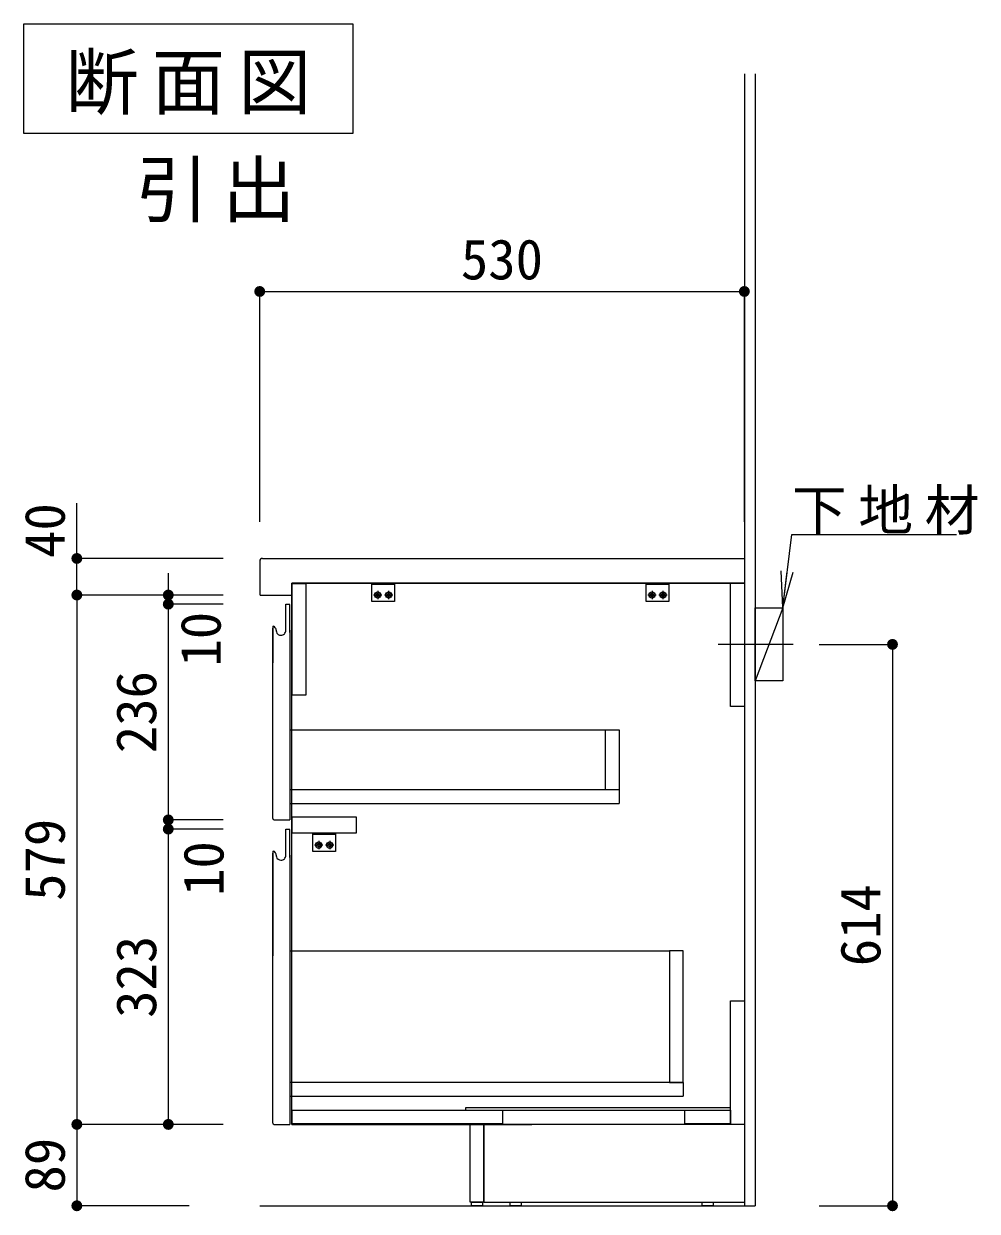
# Model space of a CAD drawing. Units: millimetres on the paper, scale 1:20. Extents: x -205 to 195, y -144 to 138.
# Drawn here: x 87.6 to 139.7, y 12.2 to 77.1 of the extents above; entities that cross this region are included whole.
import ezdxf
from ezdxf.enums import TextEntityAlignment as Align

# ---------------------------------------------------------------- set-up
doc = ezdxf.new("R2010")
doc.units = ezdxf.units.MM
doc.linetypes.add('CHAIN1', pattern=[8, 5, -1, 1, -1])
doc.linetypes.add('DASHED2', pattern=[3, 2, -1])
doc.layers.add('0-1_1', color=7, linetype='Continuous')
doc.layers.add('0-2_2', color=4, linetype='Continuous')
doc.styles.add('ＭＳ ゴシック', font='')
doc.styles.get('ＭＳ ゴシック').set_extended_font_data('MS Gothic')

msp = doc.modelspace()

# ---------------------------------------------------------------- hatches: boundary and pattern name
at = {"layer": '0-2_2'}
for points in [[(100.8, 62.5, 1), (100.2, 62.5, 1)], [(127.3, 62.5, 1), (126.7, 62.5, 1)], [(90.8, 47.9, 1), (90.2, 47.9, 1)], [(90.8, 45.9, 1), (90.2, 45.9, 1)], [(90.8, 45.9, 1), (90.2, 45.9, 1)], [(95.8, 45.9, 1), (95.2, 45.9, 1)], [(95.8, 45.4, 1), (95.2, 45.4, 1)], [(95.8, 45.4, 1), (95.2, 45.4, 1)], [(135.4, 43.2, 1), (134.8, 43.2, 1)], [(95.8, 33.6, 1), (95.2, 33.6, 1)], [(95.8, 33.6, 1), (95.2, 33.6, 1)], [(95.8, 33.1, 1), (95.2, 33.1, 1)], [(95.8, 33.1, 1), (95.2, 33.1, 1)], [(90.8, 16.95, 1), (90.2, 16.95, 1)], [(90.8, 16.95, 1), (90.2, 16.95, 1)], [(95.8, 16.95, 1), (95.2, 16.95, 1)], [(90.8, 12.5, 1), (90.2, 12.5, 1)], [(135.4, 12.5, 1), (134.8, 12.5, 1)]]:
    msp.add_hatch(color=132, dxfattribs=at).paths.add_polyline_path(points)

# ---------------------------------------------------------------- linework, layer by layer
at = {"layer": '0-1_1'}
for p, q in [((100.65, 47.9), (127, 47.9)), ((127, 47.9), (127, 46.55)), ((127, 46.55), (102.25, 46.55)), ((102.25, 46.55), (102.25, 45.925)), ((102.25, 16.95), (102.25, 46.55)), ((102.225, 45.9), (102.25, 45.925)), ((101.925, 43.966), (101.93, 45.4)), ((101.93, 45.4), (102.127, 45.4)), ((102.15, 45.36), (102.127, 45.4)), ((102.15, 43.85), (102.15, 45.36)), ((101.21, 44.2), (101.251, 44.193)), ((101.21, 44.2), (101.21, 42.193)), ((101.21, 33.675), (101.21, 44.084)), ((102.15, 43.978), (102.15, 33.6)), ((102.15, 38.749), (102.15, 34.499)), ((102.15, 38.524), (119.4, 38.524)), ((119.4, 38.524), (120.15, 38.524)), ((119.4, 35.249), (119.4, 38.524)), ((102.15, 35.249), (102.15, 34.499)), ((120.15, 35.249), (102.15, 35.249)), ((120.15, 35.249), (119.4, 35.249)), ((102.15, 34.499), (120.15, 34.499)), ((101.285, 33.6), (102.15, 33.6)), ((101.925, 31.666), (101.93, 33.1)), ((101.93, 33.1), (102.127, 33.1)), ((102.15, 33.06), (102.127, 33.1)), ((102.15, 31.55), (102.15, 33.06)), ((101.21, 31.9), (101.251, 31.893)), ((101.21, 31.9), (101.21, 26.169)), ((101.21, 17.025), (101.21, 31.784)), ((102.15, 31.678), (102.15, 16.95)), ((102.15, 26.45), (122.9, 26.45)), ((123.65, 26.45), (122.9, 26.45)), ((122.9, 26.45), (122.9, 19.25)), ((102.15, 22.725), (102.15, 18.475)), ((102.15, 19.25), (102.15, 18.5)), ((123.65, 19.25), (102.15, 19.25)), ((123.65, 19.25), (123.65, 18.5)), ((102.15, 18.5), (123.65, 18.5)), ((113.775, 17.725), (113.775, 16.975)), ((123.75, 16.975), (123.75, 17.725)), ((123.75, 17.725), (126.25, 17.725)), ((126.25, 17.725), (126.25, 16.975)), ((101.285, 16.95), (102.15, 16.95)), ((102.25, 16.95), (115.375, 16.95)), ((113.775, 16.975), (102.275, 16.975)), ((112, 16.95), (112.75, 16.95)), ((112, 12.7), (112, 16.95)), ((112.75, 16.95), (112.75, 12.7)), ((121.1, 16.95), (113.1, 16.95)), ((127, 16.95), (118.208, 16.95)), ((126.25, 16.975), (123.75, 16.975)), ((127, 16.95), (127, 12.7)), ((112.75, 12.7), (112, 12.7)), ((112.75, 12.7), (127, 12.7))]:
    msp.add_line(p, q, dxfattribs=at)
for points in [[(100.5, 47.75), (100.5, 45.925), (100.525, 45.9), (102.225, 45.9)], [(102.25, 46.55), (127, 46.55), (127, 16.95), (115.375, 16.95)], [(101.348, 44.112), (101.352, 44.097), (101.356, 44.081), (101.409, 43.885)], [(120.15, 38.524), (120.15, 35.249), (120.15, 34.499)], [(101.348, 31.812), (101.352, 31.797), (101.356, 31.781), (101.409, 31.585)], [(122.9, 19.25), (123.65, 19.25), (123.65, 26.45)], [(102.275, 16.975), (102.275, 17.725), (113.775, 17.725)], [(115.528, 16.95), (112.75, 16.95), (112.75, 12.7), (112.75, 16.95)]]:
    msp.add_lwpolyline(points, dxfattribs=at)
for points in [[(102.275, 46.525), (103.025, 46.525), (103.025, 40.425), (102.275, 40.425)], [(127, 39.8), (126.25, 39.8), (126.25, 46.55), (127, 46.55)], [(105.775, 33.775), (105.775, 32.875), (102.275, 32.875), (102.275, 33.775)], [(126.25, 23.7), (127, 23.7), (127, 16.95), (126.25, 16.95)], [(126.25, 17.725), (126.25, 17.85), (111.75, 17.85), (111.75, 17.725)], [(112.675, 12.7), (112.675, 12.5), (112.075, 12.5), (112.075, 12.7)], [(114.8, 12.7), (114.8, 12.5), (114.2, 12.5), (114.2, 12.7)], [(125.3, 12.7), (125.3, 12.5), (124.7, 12.5), (124.7, 12.7)]]:
    msp.add_lwpolyline(points, close=True, dxfattribs=at)
for centre, radius, start, end in [((100.65, 47.75), 0.15, 90, 180), ((101.242, 44.083), 0.11, 14.99999, 85), ((101.655, 43.951), 0.255, 195, 269.95995), ((101.655, 43.966), 0.27, 269.95995, 0.01219), ((101.285, 33.675), 0.075, 180, 270), ((101.242, 31.783), 0.11, 14.99999, 85), ((101.655, 31.651), 0.255, 195, 269.95995), ((101.655, 31.666), 0.27, 269.95995, 0.01219), ((101.285, 17.025), 0.075, 180, 270)]:
    msp.add_arc(centre, radius, start, end, dxfattribs=at)
at = {"layer": '0-2_2'}
for p, q in [((127, 74.399), (127, 12.5)), ((127.6, 74.399), (127.6, 12.5)), ((100.5, 49.9), (100.5, 62.5)), ((100.5, 62.5), (127, 62.5)), ((127, 49.9), (127, 62.5)), ((90.5, 45.9), (90.5, 50.931)), ((98.5, 47.9), (90.5, 47.9)), ((95.5, 47.1), (95.5, 44.2)), ((129.1, 45.2), (129.017, 47.226)), ((129.1, 45.2), (129.348, 47.185)), ((129.1, 45.2), (129.678, 47.143)), ((107.875, 46.475), (106.625, 46.475)), ((122.875, 46.475), (121.625, 46.475)), ((93.293, 45.9), (90.5, 45.9)), ((96.65, 45.9), (90.5, 45.9)), ((90.5, 45.9), (90.5, 16.95)), ((98.5, 45.9), (95.5, 45.9)), ((98.5, 45.4), (95.5, 45.4)), ((95.5, 45.4), (95.5, 33.6)), ((98.5, 45.4), (95.5, 45.4)), ((129.1, 45.2), (127.6, 41.2)), ((131.1, 43.2), (135.1, 43.2)), ((135.1, 43.2), (135.1, 12.5)), ((95.5, 34.8), (95.5, 31.9)), ((98.5, 33.6), (95.5, 33.6)), ((98.5, 33.6), (95.5, 33.6)), ((98.5, 33.1), (95.5, 33.1)), ((95.5, 33.1), (95.5, 16.95)), ((98.5, 33.1), (95.5, 33.1)), ((104.65, 32.8), (103.4, 32.8)), ((96.65, 16.95), (90.5, 16.95)), ((96.65, 16.95), (90.5, 16.95)), ((90.5, 16.95), (90.5, 12.5)), ((98.5, 16.95), (95.5, 16.95)), ((96.64, 12.5), (90.5, 12.5)), ((100.5, 12.5), (127.6, 12.5)), ((131.1, 12.5), (135.1, 12.5))]:
    msp.add_line(p, q, dxfattribs=at)
at = {"layer": '0-2_2', "linetype": 'CHAIN1'}
for p, q in [((106.95, 46.13), (106.95, 45.67)), ((107.55, 46.13), (107.55, 45.67)), ((121.95, 46.13), (121.95, 45.67)), ((122.55, 46.13), (122.55, 45.67)), ((107.18, 45.9), (106.72, 45.9)), ((107.78, 45.9), (107.32, 45.9)), ((122.18, 45.9), (121.72, 45.9)), ((122.78, 45.9), (122.32, 45.9)), ((129.678, 43.2), (125.559, 43.2)), ((103.955, 32.225), (103.495, 32.225)), ((103.725, 32.455), (103.725, 31.995)), ((104.555, 32.225), (104.095, 32.225)), ((104.325, 32.455), (104.325, 31.995)), ((112.675, 12.5), (127, 12.5)), ((127, 12.7), (127, 12.5))]:
    msp.add_line(p, q, dxfattribs=at)
at = {"layer": '0-2_2', "linetype": 'DASHED2'}
for p, q in [((102.15, 34.499), (102.15, 34.264)), ((102.15, 26.7), (102.15, 25.95)), ((102.15, 18.475), (102.15, 18.24)), ((117.025, 16.95), (116.725, 16.95))]:
    msp.add_line(p, q, dxfattribs=at)
at = {"layer": '0-2_2'}
for points in [[(87.596, 77.141), (105.596, 77.141), (105.596, 71.141), (87.596, 71.141)], [(106.625, 46.55), (107.875, 46.55), (107.875, 45.55), (106.625, 45.55)], [(121.625, 46.55), (122.875, 46.55), (122.875, 45.55), (121.625, 45.55)], [(129.1, 45.2), (129.1, 41.2), (127.6, 41.2), (127.6, 45.2)], [(103.4, 32.875), (104.65, 32.875), (104.65, 31.875), (103.4, 31.875)]]:
    msp.add_lwpolyline(points, close=True, dxfattribs=at)
msp.add_lwpolyline([(129.1, 45.2), (129.6, 49.206), (138.6, 49.206)], dxfattribs=at)
for centre, radius in [((106.95, 45.9), 0.175), ((106.95, 45.9), 0.1), ((107.55, 45.9), 0.175), ((107.55, 45.9), 0.1), ((121.95, 45.9), 0.175), ((121.95, 45.9), 0.1), ((122.55, 45.9), 0.175), ((122.55, 45.9), 0.1), ((103.725, 32.225), 0.175), ((103.725, 32.225), 0.1), ((104.325, 32.225), 0.175), ((104.325, 32.225), 0.1)]:
    msp.add_circle(centre, radius, dxfattribs=at)

# ---------------------------------------------------------------- texts
at = {"layer": '0-2_2', "style": 'ＭＳ ゴシック'}
msp.add_text('530', height=2.199, dxfattribs=at).set_placement((111.5, 62.5), align=Align.BOTTOM_LEFT)
for s, p in [('40', (90.5, 47.931)), ('10', (99.026, 41.988)), ('236', (95.5, 37.25)), ('579', (90.5, 29.175)), ('10', (99.18, 29.446)), ('614', (135.1, 25.6)), ('323', (95.5, 22.775)), ('89', (90.5, 13.225))]:
    msp.add_text(s, height=2.199, rotation=90, dxfattribs=at).set_placement(p, align=Align.BOTTOM_LEFT)
at = {"layer": '0-2_2', "attachment_point": 7, "style": 'ＭＳ ゴシック'}
for s, insert, char_height in [('\\T1.18;断面図', (89.881, 72.141), 2.933), ('\\T1.18;引出', (93.728, 66.29), 2.933), ('\\T1.21;下地材', (129.6, 49.206), 2.199)]:
    msp.add_mtext(s, dxfattribs=dict(at, insert=insert, char_height=char_height))

doc.saveas('drawing.dxf')
